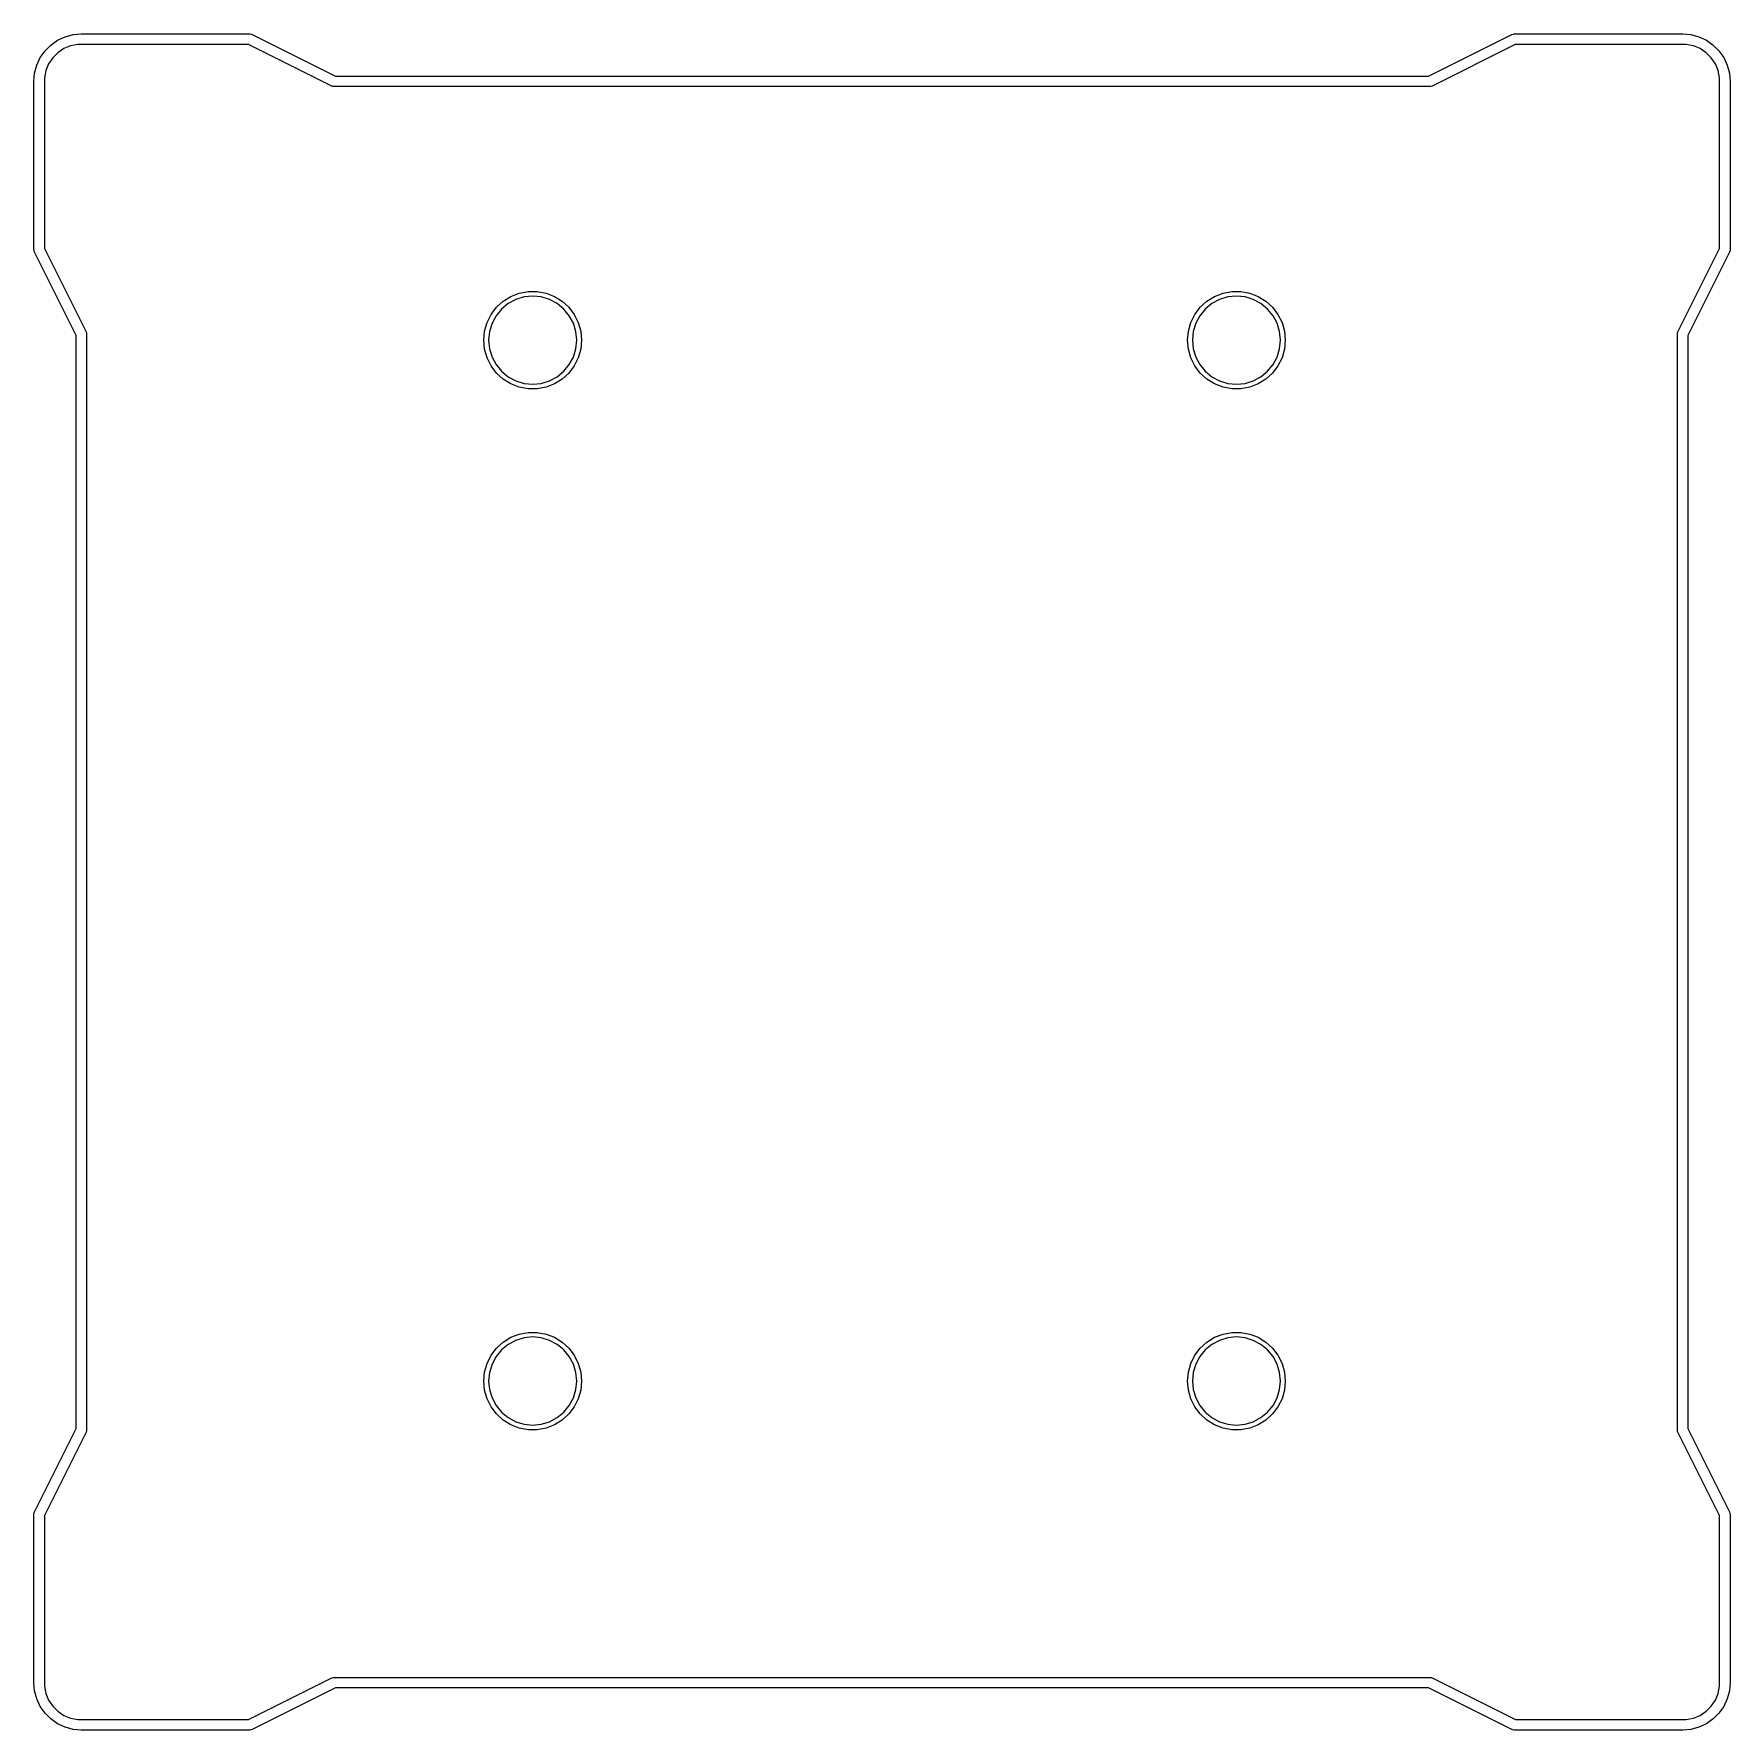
# Model space of a CAD drawing. Extents: x 79.9 to 120.1, y -70.1 to -29.9.
import ezdxf

# ---------------------------------------------------------------- set-up
doc = ezdxf.new("R2010")
doc.units = 0
doc.layers.add('BLACK', color=7, linetype='CONTINUOUS')

msp = doc.modelspace()

# ---------------------------------------------------------------- linework, layer by layer
at = {"layer": 'BLACK', "linetype": 'CONTINUOUS'}
for p, q in [((80.1382, -30.276864), (80.276864, -30.1382)), ((80.276864, -30.1382), (80.4375, -30.025721)), ((80.4375, -30.025721), (80.615227, -29.942846)), ((80.744772, -30.158626), (80.585532, -30.224585)), ((80.615227, -29.942846), (80.804646, -29.892091)), ((80.91382, -30.125), (80.744772, -30.158626)), ((80.804646, -29.892091), (81, -29.875)), ((81, -30.125), (80.91382, -30.125)), ((81, -29.875), (85, -29.875)), ((84.970492, -30.125), (81, -30.125)), ((86.944098, -31.111803), (84.970492, -30.125)), ((85, -29.875), (85.035217, -29.880063)), ((85.035217, -29.880063), (85.044751, -29.88619)), ((85.044751, -29.88619), (85.055902, -29.888197)), ((85.055902, -29.888197), (87.029508, -30.875)), ((112.970479, -30.875), (114.943076, -29.888208)), ((115.028521, -30.125), (113.055924, -31.111792)), ((114.943076, -29.888208), (114.976837, -29.87698)), ((114.976837, -29.87698), (114.988116, -29.878195)), ((114.988116, -29.878195), (114.999, -29.875)), ((114.999, -29.875), (119, -29.875)), ((119, -30.125), (115.028521, -30.125)), ((119, -29.875), (119.195354, -29.892091)), ((119.08618, -30.125), (119, -30.125)), ((119.255228, -30.158626), (119.08618, -30.125)), ((119.195354, -29.892091), (119.384773, -29.942846)), ((119.414468, -30.224585), (119.255228, -30.158626)), ((119.384773, -29.942846), (119.5625, -30.025721)), ((119.5625, -30.025721), (119.723136, -30.1382)), ((119.723136, -30.1382), (119.8618, -30.276864)), ((79.942846, -30.615227), (80.025721, -30.4375)), ((80.025721, -30.4375), (80.1382, -30.276864)), ((80.224585, -30.585532), (80.158626, -30.744772)), ((80.320343, -30.44222), (80.224585, -30.585532)), ((80.44222, -30.320343), (80.320343, -30.44222)), ((80.585532, -30.224585), (80.44222, -30.320343)), ((119.55778, -30.320343), (119.414468, -30.224585)), ((119.679657, -30.44222), (119.55778, -30.320343)), ((119.775415, -30.585532), (119.679657, -30.44222)), ((119.841374, -30.744772), (119.775415, -30.585532)), ((119.8618, -30.276864), (119.974279, -30.4375)), ((119.974279, -30.4375), (120.057154, -30.615227)), ((79.875, -31), (79.892091, -30.804646)), ((79.892091, -30.804646), (79.942846, -30.615227)), ((80.158626, -30.744772), (80.125, -30.91382)), ((80.125, -30.91382), (80.125, -31)), ((87.029508, -30.875), (99.999, -30.875)), ((99.999, -30.875), (112.970479, -30.875)), ((119.875, -30.91382), (119.841374, -30.744772)), ((119.875, -31), (119.875, -30.91382)), ((120.057154, -30.615227), (120.107909, -30.804646)), ((120.107909, -30.804646), (120.125, -31)), ((79.875, -35), (79.875, -31)), ((80.125, -31), (80.125, -34.970492)), ((86.955248, -31.113809), (86.944098, -31.111803)), ((86.964783, -31.119937), (86.955248, -31.113809)), ((87, -31.125), (86.964783, -31.119937)), ((99.999, -31.125), (87, -31.125)), ((113, -31.125), (99.999, -31.125)), ((113.010883, -31.121804), (113, -31.125)), ((113.022163, -31.12302), (113.010883, -31.121804)), ((113.055924, -31.111792), (113.022163, -31.12302)), ((119.875, -34.970492), (119.875, -31)), ((120.125, -31), (120.125, -35)), ((79.878192, -35.010872), (79.875, -35)), ((79.876976, -35.022138), (79.878192, -35.010872)), ((80.125, -34.970492), (81.111803, -36.944098)), ((118.888197, -36.944098), (119.875, -34.970492)), ((120.125, -35), (120.119937, -35.035217)), ((79.888197, -35.055902), (79.876976, -35.022138)), ((80.875, -37.029508), (79.888197, -35.055902)), ((120.111803, -35.055902), (119.125, -37.029508)), ((120.113809, -35.044751), (120.111803, -35.055902)), ((120.119937, -35.035217), (120.113809, -35.044751)), ((90.85355, -36.360513), (91.011744, -36.2163)), ((91.011744, -36.2163), (91.193744, -36.103611)), ((91.310884, -36.176516), (91.130211, -36.273088)), ((91.193744, -36.103611), (91.393351, -36.026282)), ((91.506924, -36.117048), (91.310884, -36.176516)), ((91.393351, -36.026282), (91.603769, -35.986948)), ((91.7108, -36.096968), (91.506924, -36.117048)), ((91.603769, -35.986948), (91.817831, -35.986948)), ((91.914676, -36.117048), (91.7108, -36.096968)), ((91.817831, -35.986948), (92.028249, -36.026282)), ((92.110716, -36.176516), (91.914676, -36.117048)), ((92.028249, -36.026282), (92.227856, -36.103611)), ((92.291389, -36.273088), (92.110716, -36.176516)), ((92.227856, -36.103611), (92.409856, -36.2163)), ((92.409856, -36.2163), (92.56805, -36.360513)), ((107.55355, -36.360513), (107.711744, -36.2163)), ((107.711744, -36.2163), (107.893744, -36.103611)), ((108.010884, -36.176516), (107.830211, -36.273088)), ((107.893744, -36.103611), (108.093351, -36.026282)), ((108.206924, -36.117048), (108.010884, -36.176516)), ((108.093351, -36.026282), (108.303769, -35.986948)), ((108.4108, -36.096968), (108.206924, -36.117048)), ((108.303769, -35.986948), (108.517831, -35.986948)), ((108.614676, -36.117048), (108.4108, -36.096968)), ((108.517831, -35.986948), (108.728249, -36.026282)), ((108.810716, -36.176516), (108.614676, -36.117048)), ((108.728249, -36.026282), (108.927856, -36.103611)), ((108.991389, -36.273088), (108.810716, -36.176516)), ((108.927856, -36.103611), (109.109856, -36.2163)), ((109.109856, -36.2163), (109.26805, -36.360513)), ((90.629132, -36.72296), (90.724548, -36.531339)), ((90.724548, -36.531339), (90.85355, -36.360513)), ((90.841888, -36.561411), (90.745316, -36.742084)), ((90.971851, -36.403051), (90.841888, -36.561411)), ((91.130211, -36.273088), (90.971851, -36.403051)), ((92.449749, -36.403051), (92.291389, -36.273088)), ((92.579712, -36.561411), (92.449749, -36.403051)), ((92.56805, -36.360513), (92.697052, -36.531339)), ((92.676284, -36.742084), (92.579712, -36.561411)), ((92.697052, -36.531339), (92.792468, -36.72296)), ((107.329132, -36.72296), (107.424548, -36.531339)), ((107.424548, -36.531339), (107.55355, -36.360513)), ((107.541888, -36.561411), (107.445316, -36.742084)), ((107.671851, -36.403051), (107.541888, -36.561411)), ((107.830211, -36.273088), (107.671851, -36.403051)), ((109.149749, -36.403051), (108.991389, -36.273088)), ((109.279712, -36.561411), (109.149749, -36.403051)), ((109.26805, -36.360513), (109.397052, -36.531339)), ((109.376284, -36.742084), (109.279712, -36.561411)), ((109.397052, -36.531339), (109.492468, -36.72296)), ((80.875, -62.970492), (80.875, -37.029508)), ((81.111803, -36.944098), (81.123024, -36.977862)), ((81.123024, -36.977862), (81.121807, -36.989127)), ((81.121807, -36.989127), (81.125, -37)), ((81.125, -37), (81.125, -63)), ((90.5508, -37.142), (90.570551, -36.928851)), ((90.570551, -36.928851), (90.629132, -36.72296)), ((90.685848, -36.938124), (90.665768, -37.142)), ((90.745316, -36.742084), (90.685848, -36.938124)), ((92.735752, -36.938124), (92.676284, -36.742084)), ((92.755832, -37.142), (92.735752, -36.938124)), ((92.792468, -36.72296), (92.851049, -36.928851)), ((92.851049, -36.928851), (92.8708, -37.142)), ((107.2508, -37.142), (107.270551, -36.928851)), ((107.270551, -36.928851), (107.329132, -36.72296)), ((107.385848, -36.938124), (107.365768, -37.142)), ((107.445316, -36.742084), (107.385848, -36.938124)), ((109.435752, -36.938124), (109.376284, -36.742084)), ((109.455832, -37.142), (109.435752, -36.938124)), ((109.492468, -36.72296), (109.551049, -36.928851)), ((109.551049, -36.928851), (109.5708, -37.142)), ((118.875, -37), (118.880063, -36.964783)), ((118.875, -63), (118.875, -37)), ((118.880063, -36.964783), (118.88619, -36.955248)), ((118.88619, -36.955248), (118.888197, -36.944098)), ((119.125, -37.029508), (119.125, -62.970492)), ((90.570551, -37.355149), (90.5508, -37.142)), ((90.629132, -37.56104), (90.570551, -37.355149)), ((90.665768, -37.142), (90.685848, -37.345876)), ((90.685848, -37.345876), (90.745316, -37.541916)), ((92.676284, -37.541916), (92.735752, -37.345876)), ((92.735752, -37.345876), (92.755832, -37.142)), ((92.851049, -37.355149), (92.792468, -37.56104)), ((92.8708, -37.142), (92.851049, -37.355149)), ((107.270551, -37.355149), (107.2508, -37.142)), ((107.329132, -37.56104), (107.270551, -37.355149)), ((107.365768, -37.142), (107.385848, -37.345876)), ((107.385848, -37.345876), (107.445316, -37.541916)), ((109.376284, -37.541916), (109.435752, -37.345876)), ((109.435752, -37.345876), (109.455832, -37.142)), ((109.551049, -37.355149), (109.492468, -37.56104)), ((109.5708, -37.142), (109.551049, -37.355149)), ((90.724548, -37.752661), (90.629132, -37.56104)), ((90.85355, -37.923487), (90.724548, -37.752661)), ((90.745316, -37.541916), (90.841888, -37.722589)), ((90.841888, -37.722589), (90.971851, -37.880949)), ((92.449749, -37.880949), (92.579712, -37.722589)), ((92.697052, -37.752661), (92.56805, -37.923487)), ((92.579712, -37.722589), (92.676284, -37.541916)), ((92.792468, -37.56104), (92.697052, -37.752661)), ((107.424548, -37.752661), (107.329132, -37.56104)), ((107.55355, -37.923487), (107.424548, -37.752661)), ((107.445316, -37.541916), (107.541888, -37.722589)), ((107.541888, -37.722589), (107.671851, -37.880949)), ((109.149749, -37.880949), (109.279712, -37.722589)), ((109.397052, -37.752661), (109.26805, -37.923487)), ((109.279712, -37.722589), (109.376284, -37.541916)), ((109.492468, -37.56104), (109.397052, -37.752661)), ((91.011744, -38.0677), (90.85355, -37.923487)), ((90.971851, -37.880949), (91.130211, -38.010912)), ((91.193744, -38.180389), (91.011744, -38.0677)), ((91.130211, -38.010912), (91.310884, -38.107484)), ((91.393351, -38.257718), (91.193744, -38.180389)), ((91.310884, -38.107484), (91.506924, -38.166952)), ((91.506924, -38.166952), (91.7108, -38.187032)), ((91.7108, -38.187032), (91.914676, -38.166952)), ((91.914676, -38.166952), (92.110716, -38.107484)), ((92.227856, -38.180389), (92.028249, -38.257718)), ((92.110716, -38.107484), (92.291389, -38.010912)), ((92.409856, -38.0677), (92.227856, -38.180389)), ((92.291389, -38.010912), (92.449749, -37.880949)), ((92.56805, -37.923487), (92.409856, -38.0677)), ((107.711744, -38.0677), (107.55355, -37.923487)), ((107.671851, -37.880949), (107.830211, -38.010912)), ((107.893744, -38.180389), (107.711744, -38.0677)), ((107.830211, -38.010912), (108.010884, -38.107484)), ((108.093351, -38.257718), (107.893744, -38.180389)), ((108.010884, -38.107484), (108.206924, -38.166952)), ((108.206924, -38.166952), (108.4108, -38.187032)), ((108.4108, -38.187032), (108.614676, -38.166952)), ((108.614676, -38.166952), (108.810716, -38.107484)), ((108.927856, -38.180389), (108.728249, -38.257718)), ((108.810716, -38.107484), (108.991389, -38.010912)), ((109.109856, -38.0677), (108.927856, -38.180389)), ((108.991389, -38.010912), (109.149749, -37.880949)), ((109.26805, -37.923487), (109.109856, -38.0677)), ((91.603769, -38.297052), (91.393351, -38.257718)), ((91.817831, -38.297052), (91.603769, -38.297052)), ((92.028249, -38.257718), (91.817831, -38.297052)), ((108.303769, -38.297052), (108.093351, -38.257718)), ((108.517831, -38.297052), (108.303769, -38.297052)), ((108.728249, -38.257718), (108.517831, -38.297052)), ((91.193744, -60.803611), (91.393351, -60.726282)), ((91.393351, -60.726282), (91.603769, -60.686948)), ((91.603769, -60.686948), (91.817831, -60.686948)), ((91.817831, -60.686948), (92.028249, -60.726282)), ((92.028249, -60.726282), (92.227856, -60.803611)), ((107.893744, -60.803611), (108.093351, -60.726282)), ((108.093351, -60.726282), (108.303769, -60.686948)), ((108.303769, -60.686948), (108.517831, -60.686948)), ((108.517831, -60.686948), (108.728249, -60.726282)), ((108.728249, -60.726282), (108.927856, -60.803611)), ((90.724548, -61.231339), (90.85355, -61.060513)), ((90.971851, -61.103051), (90.841888, -61.261411)), ((90.85355, -61.060513), (91.011744, -60.9163)), ((91.130211, -60.973088), (90.971851, -61.103051)), ((91.011744, -60.9163), (91.193744, -60.803611)), ((91.310884, -60.876516), (91.130211, -60.973088)), ((91.506924, -60.817048), (91.310884, -60.876516)), ((91.7108, -60.796968), (91.506924, -60.817048)), ((91.914676, -60.817048), (91.7108, -60.796968)), ((92.110716, -60.876516), (91.914676, -60.817048)), ((92.291389, -60.973088), (92.110716, -60.876516)), ((92.227856, -60.803611), (92.409856, -60.9163)), ((92.449749, -61.103051), (92.291389, -60.973088)), ((92.409856, -60.9163), (92.56805, -61.060513)), ((92.579712, -61.261411), (92.449749, -61.103051)), ((92.56805, -61.060513), (92.697052, -61.231339)), ((107.424548, -61.231339), (107.55355, -61.060513)), ((107.671851, -61.103051), (107.541888, -61.261411)), ((107.55355, -61.060513), (107.711744, -60.9163)), ((107.830211, -60.973088), (107.671851, -61.103051)), ((107.711744, -60.9163), (107.893744, -60.803611)), ((108.010884, -60.876516), (107.830211, -60.973088)), ((108.206924, -60.817048), (108.010884, -60.876516)), ((108.4108, -60.796968), (108.206924, -60.817048)), ((108.614676, -60.817048), (108.4108, -60.796968)), ((108.810716, -60.876516), (108.614676, -60.817048)), ((108.991389, -60.973088), (108.810716, -60.876516)), ((108.927856, -60.803611), (109.109856, -60.9163)), ((109.149749, -61.103051), (108.991389, -60.973088)), ((109.109856, -60.9163), (109.26805, -61.060513)), ((109.279712, -61.261411), (109.149749, -61.103051)), ((109.26805, -61.060513), (109.397052, -61.231339)), ((90.570551, -61.628851), (90.629132, -61.42296)), ((90.629132, -61.42296), (90.724548, -61.231339)), ((90.745316, -61.442084), (90.685848, -61.638124)), ((90.841888, -61.261411), (90.745316, -61.442084)), ((92.676284, -61.442084), (92.579712, -61.261411)), ((92.735752, -61.638124), (92.676284, -61.442084)), ((92.697052, -61.231339), (92.792468, -61.42296)), ((92.792468, -61.42296), (92.851049, -61.628851)), ((107.270551, -61.628851), (107.329132, -61.42296)), ((107.329132, -61.42296), (107.424548, -61.231339)), ((107.445316, -61.442084), (107.385848, -61.638124)), ((107.541888, -61.261411), (107.445316, -61.442084)), ((109.376284, -61.442084), (109.279712, -61.261411)), ((109.435752, -61.638124), (109.376284, -61.442084)), ((109.397052, -61.231339), (109.492468, -61.42296)), ((109.492468, -61.42296), (109.551049, -61.628851)), ((90.5508, -61.842), (90.570551, -61.628851)), ((90.570551, -62.055149), (90.5508, -61.842)), ((90.685848, -61.638124), (90.665768, -61.842)), ((90.665768, -61.842), (90.685848, -62.045876)), ((92.755832, -61.842), (92.735752, -61.638124)), ((92.735752, -62.045876), (92.755832, -61.842)), ((92.851049, -61.628851), (92.8708, -61.842)), ((92.8708, -61.842), (92.851049, -62.055149)), ((107.2508, -61.842), (107.270551, -61.628851)), ((107.270551, -62.055149), (107.2508, -61.842)), ((107.385848, -61.638124), (107.365768, -61.842)), ((107.365768, -61.842), (107.385848, -62.045876)), ((109.455832, -61.842), (109.435752, -61.638124)), ((109.435752, -62.045876), (109.455832, -61.842)), ((109.551049, -61.628851), (109.5708, -61.842)), ((109.5708, -61.842), (109.551049, -62.055149)), ((90.629132, -62.26104), (90.570551, -62.055149)), ((90.724548, -62.452661), (90.629132, -62.26104)), ((90.685848, -62.045876), (90.745316, -62.241916)), ((90.745316, -62.241916), (90.841888, -62.422589)), ((92.579712, -62.422589), (92.676284, -62.241916)), ((92.676284, -62.241916), (92.735752, -62.045876)), ((92.792468, -62.26104), (92.697052, -62.452661)), ((92.851049, -62.055149), (92.792468, -62.26104)), ((107.329132, -62.26104), (107.270551, -62.055149)), ((107.424548, -62.452661), (107.329132, -62.26104)), ((107.385848, -62.045876), (107.445316, -62.241916)), ((107.445316, -62.241916), (107.541888, -62.422589)), ((109.279712, -62.422589), (109.376284, -62.241916)), ((109.376284, -62.241916), (109.435752, -62.045876)), ((109.492468, -62.26104), (109.397052, -62.452661)), ((109.551049, -62.055149), (109.492468, -62.26104)), ((90.85355, -62.623487), (90.724548, -62.452661)), ((90.841888, -62.422589), (90.971851, -62.580949)), ((91.011744, -62.7677), (90.85355, -62.623487)), ((90.971851, -62.580949), (91.130211, -62.710912)), ((91.193744, -62.880389), (91.011744, -62.7677)), ((91.130211, -62.710912), (91.310884, -62.807484)), ((92.110716, -62.807484), (92.291389, -62.710912)), ((92.409856, -62.7677), (92.227856, -62.880389)), ((92.291389, -62.710912), (92.449749, -62.580949)), ((92.56805, -62.623487), (92.409856, -62.7677)), ((92.449749, -62.580949), (92.579712, -62.422589)), ((92.697052, -62.452661), (92.56805, -62.623487)), ((107.55355, -62.623487), (107.424548, -62.452661)), ((107.541888, -62.422589), (107.671851, -62.580949)), ((107.711744, -62.7677), (107.55355, -62.623487)), ((107.671851, -62.580949), (107.830211, -62.710912)), ((107.893744, -62.880389), (107.711744, -62.7677)), ((107.830211, -62.710912), (108.010884, -62.807484)), ((108.810716, -62.807484), (108.991389, -62.710912)), ((109.109856, -62.7677), (108.927856, -62.880389)), ((108.991389, -62.710912), (109.149749, -62.580949)), ((109.26805, -62.623487), (109.109856, -62.7677)), ((109.149749, -62.580949), (109.279712, -62.422589)), ((109.397052, -62.452661), (109.26805, -62.623487)), ((79.888197, -64.944098), (80.875, -62.970492)), ((81.111803, -63.055902), (80.125, -65.029508)), ((81.113809, -63.044751), (81.111803, -63.055902)), ((81.119937, -63.035217), (81.113809, -63.044751)), ((81.125, -63), (81.119937, -63.035217)), ((91.393351, -62.957718), (91.193744, -62.880389)), ((91.310884, -62.807484), (91.506924, -62.866952)), ((91.603769, -62.997052), (91.393351, -62.957718)), ((91.506924, -62.866952), (91.7108, -62.887032)), ((91.817831, -62.997052), (91.603769, -62.997052)), ((91.7108, -62.887032), (91.914676, -62.866952)), ((92.028249, -62.957718), (91.817831, -62.997052)), ((91.914676, -62.866952), (92.110716, -62.807484)), ((92.227856, -62.880389), (92.028249, -62.957718)), ((108.093351, -62.957718), (107.893744, -62.880389)), ((108.010884, -62.807484), (108.206924, -62.866952)), ((108.303769, -62.997052), (108.093351, -62.957718)), ((108.206924, -62.866952), (108.4108, -62.887032)), ((108.517831, -62.997052), (108.303769, -62.997052)), ((108.4108, -62.887032), (108.614676, -62.866952)), ((108.728249, -62.957718), (108.517831, -62.997052)), ((108.614676, -62.866952), (108.810716, -62.807484)), ((108.927856, -62.880389), (108.728249, -62.957718)), ((118.878192, -63.010872), (118.875, -63)), ((118.876976, -63.022138), (118.878192, -63.010872)), ((118.888197, -63.055902), (118.876976, -63.022138)), ((119.875, -65.029508), (118.888197, -63.055902)), ((119.125, -62.970492), (120.111803, -64.944098)), ((79.875, -65), (79.880063, -64.964783)), ((79.875, -69), (79.875, -65)), ((79.880063, -64.964783), (79.88619, -64.955248)), ((79.88619, -64.955248), (79.888197, -64.944098)), ((80.125, -65.029508), (80.125, -69)), ((119.875, -69), (119.875, -65.029508)), ((120.111803, -64.944098), (120.123024, -64.977862)), ((120.123024, -64.977862), (120.121807, -64.989127)), ((120.121807, -64.989127), (120.125, -65)), ((120.125, -65), (120.125, -69)), ((79.892091, -69.195354), (79.875, -69)), ((79.942846, -69.384773), (79.892091, -69.195354)), ((80.125, -69), (80.125, -69.08618)), ((80.125, -69.08618), (80.158626, -69.255228)), ((84.970492, -69.875), (86.944098, -68.888197)), ((87.029508, -69.125), (85.055902, -70.111803)), ((86.944098, -68.888197), (86.977862, -68.876976)), ((86.977862, -68.876976), (86.989127, -68.878192)), ((86.989127, -68.878192), (87, -68.875)), ((87, -68.875), (113, -68.875)), ((112.970492, -69.125), (87.029508, -69.125)), ((114.944098, -70.111803), (112.970492, -69.125)), ((113, -68.875), (113.035217, -68.880063)), ((113.035217, -68.880063), (113.044751, -68.88619)), ((113.044751, -68.88619), (113.055902, -68.888197)), ((113.055902, -68.888197), (115.029508, -69.875)), ((119.841374, -69.255228), (119.875, -69.08618)), ((119.875, -69.08618), (119.875, -69)), ((120.107909, -69.195354), (120.057154, -69.384773)), ((120.125, -69), (120.107909, -69.195354)), ((80.025721, -69.5625), (79.942846, -69.384773)), ((80.1382, -69.723136), (80.025721, -69.5625)), ((80.158626, -69.255228), (80.224585, -69.414468)), ((80.224585, -69.414468), (80.320343, -69.55778)), ((80.320343, -69.55778), (80.44222, -69.679657)), ((119.55778, -69.679657), (119.679657, -69.55778)), ((119.679657, -69.55778), (119.775415, -69.414468)), ((119.775415, -69.414468), (119.841374, -69.255228)), ((119.974279, -69.5625), (119.8618, -69.723136)), ((120.057154, -69.384773), (119.974279, -69.5625)), ((80.276864, -69.8618), (80.1382, -69.723136)), ((80.4375, -69.974279), (80.276864, -69.8618)), ((80.615227, -70.057154), (80.4375, -69.974279)), ((80.44222, -69.679657), (80.585532, -69.775415)), ((80.585532, -69.775415), (80.744772, -69.841374)), ((80.744772, -69.841374), (80.91382, -69.875)), ((80.91382, -69.875), (81, -69.875)), ((81, -69.875), (84.970492, -69.875)), ((115.029508, -69.875), (119, -69.875)), ((119, -69.875), (119.08618, -69.875)), ((119.08618, -69.875), (119.255228, -69.841374)), ((119.255228, -69.841374), (119.414468, -69.775415)), ((119.5625, -69.974279), (119.384773, -70.057154)), ((119.414468, -69.775415), (119.55778, -69.679657)), ((119.723136, -69.8618), (119.5625, -69.974279)), ((119.8618, -69.723136), (119.723136, -69.8618)), ((80.804646, -70.107909), (80.615227, -70.057154)), ((81, -70.125), (80.804646, -70.107909)), ((85, -70.125), (81, -70.125)), ((85.010872, -70.121807), (85, -70.125)), ((85.022138, -70.123024), (85.010872, -70.121807)), ((85.055902, -70.111803), (85.022138, -70.123024)), ((114.955248, -70.113809), (114.944098, -70.111803)), ((114.964783, -70.119937), (114.955248, -70.113809)), ((115, -70.125), (114.964783, -70.119937)), ((119, -70.125), (115, -70.125)), ((119.195354, -70.107909), (119, -70.125)), ((119.384773, -70.057154), (119.195354, -70.107909))]:
    msp.add_line(p, q, dxfattribs=at)

doc.saveas('drawing.dxf')
